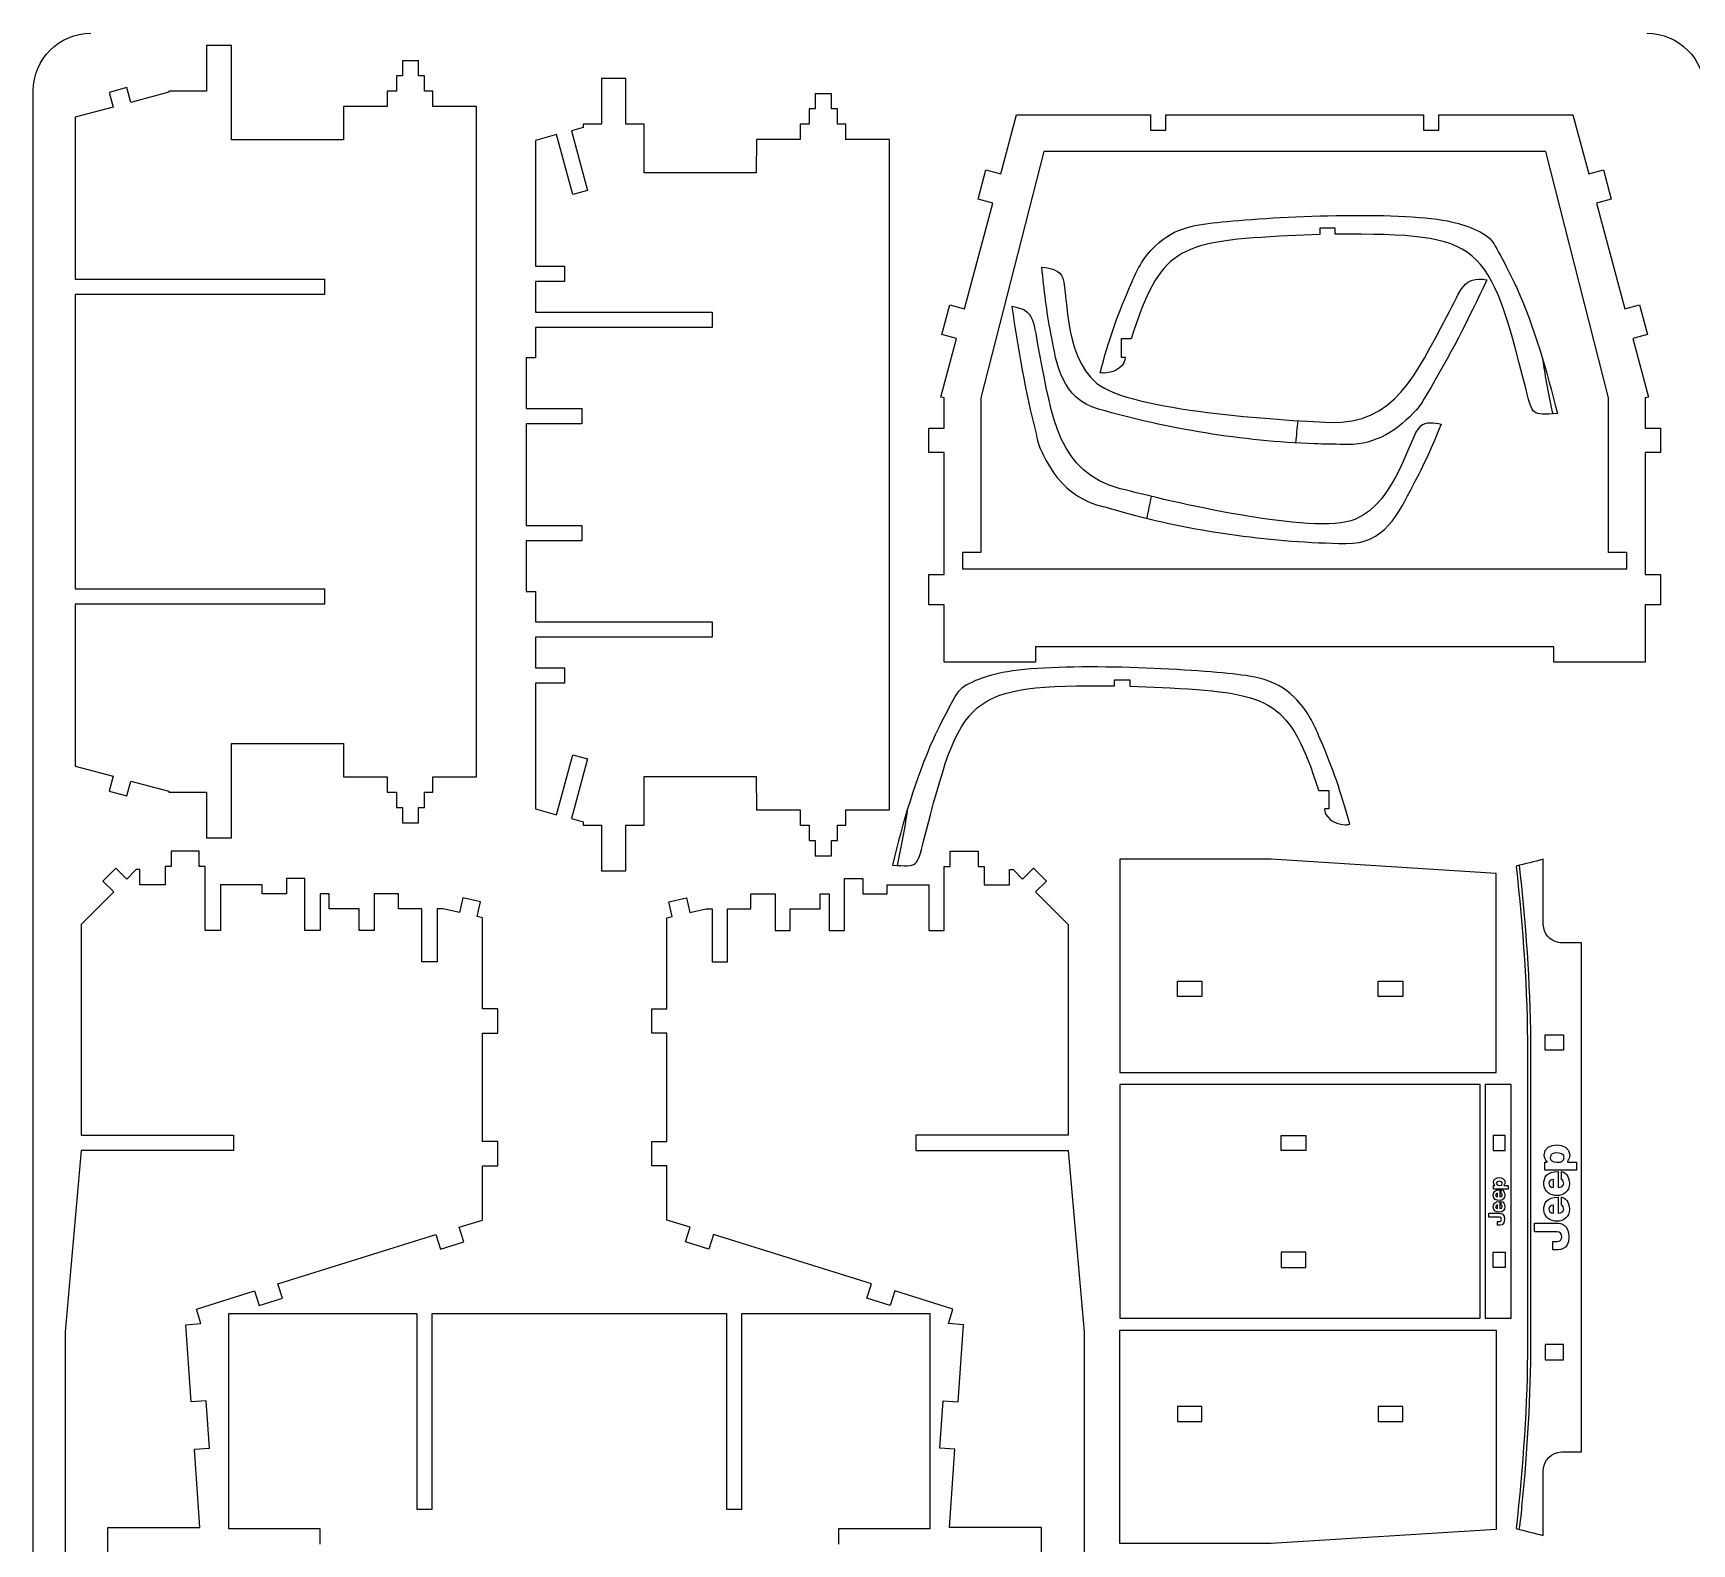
# Model space of a CAD drawing. Extents: x 75 to 655, y 14 to 894.
# Drawn here: x 75.4 to 363.2, y 192 to 454.1 of the extents above; entities that cross this region are included whole.
import ezdxf

# ---------------------------------------------------------------- set-up
doc = ezdxf.new("R2010")
doc.units = 0
doc.layers.get('0').update_dxf_attribs({"linetype": 'CONTINUOUS'})

msp = doc.modelspace()

# ---------------------------------------------------------------- linework, layer by layer
at = {"color": 3}
for p, q in [((109.763991, 451.944725), (105.462591, 451.944725)), ((105.462591, 451.944725), (105.462591, 444.011525)), ((109.763991, 435.549425), (109.763991, 451.944725)), ((142.241191, 449.300325), (139.460291, 449.300325)), ((139.460291, 449.300325), (139.460291, 446.655925)), ((142.241191, 446.655925), (142.241191, 449.300325)), ((139.460291, 446.655925), (138.402691, 446.655925)), ((138.402691, 446.655925), (138.402691, 444.011525)), ((143.298791, 446.655925), (142.241191, 446.655925)), ((143.298791, 444.011525), (143.298791, 446.655925)), ((178.223991, 446.224925), (173.992691, 446.224925)), ((173.992691, 446.224925), (173.992691, 438.291625)), ((178.223991, 438.291625), (178.223991, 446.224925)), ((91.628491, 444.628925), (88.563191, 443.808325)), ((88.563191, 443.808325), (89.247591, 441.252325)), ((92.312891, 442.072925), (91.628491, 444.628925)), ((98.885591, 443.832925), (92.312891, 442.072925)), ((105.462591, 444.011525), (98.885591, 444.011525)), ((98.885591, 444.011525), (98.885591, 443.832925)), ((138.402691, 444.011525), (136.801191, 444.011525)), ((136.801191, 444.011525), (136.801191, 441.367125)), ((144.734391, 444.011525), (143.298791, 444.011525)), ((144.734391, 441.367125), (144.734391, 444.011525)), ((213.866191, 443.580425), (211.085591, 443.580425)), ((211.085591, 443.580425), (211.085591, 440.936025)), ((213.866191, 440.936025), (213.866191, 443.580425)), ((89.247591, 441.252325), (82.674891, 439.492525)), ((129.226691, 441.367125), (129.218591, 435.549425)), ((136.801191, 441.367125), (129.226691, 441.367125)), ((152.308791, 441.367125), (144.734391, 441.367125)), ((152.308791, 325.013625), (152.308791, 441.367125)), ((211.085591, 440.936025), (210.027991, 440.936025)), ((210.027991, 440.936025), (210.027991, 438.291625)), ((214.923991, 440.936025), (213.866191, 440.936025)), ((214.923991, 438.291625), (214.923991, 440.936025)), ((82.674891, 439.492525), (82.674891, 411.373125)), ((170.827891, 437.699225), (168.759791, 437.148825)), ((173.992691, 438.291625), (170.827891, 438.291625)), ((170.827891, 438.291625), (170.827891, 437.699225)), ((181.388891, 438.291625), (178.223991, 438.291625)), ((181.388891, 429.829525), (181.388891, 438.291625)), ((210.027991, 438.291625), (208.426391, 438.291625)), ((208.426391, 438.291625), (208.426391, 435.647325)), ((216.359591, 438.291625), (214.923991, 438.291625)), ((216.359591, 435.647325), (216.359591, 438.291625)), ((243.246191, 429.680525), (245.983991, 439.897525)), ((245.983991, 439.897525), (269.235991, 439.897525)), ((269.235991, 439.897525), (269.235991, 437.253625)), ((271.880391, 437.253625), (271.880391, 439.897525)), ((271.880391, 439.897525), (316.632691, 439.897525)), ((316.632691, 439.897525), (316.632691, 437.253625)), ((319.276991, 437.253625), (319.276991, 439.897525)), ((319.276991, 439.897525), (342.529091, 439.897525)), ((342.529091, 439.897525), (345.266391, 429.680525)), ((129.218591, 435.549425), (109.763991, 435.549425)), ((162.508191, 435.478425), (162.506091, 413.659525)), ((166.204191, 436.468525), (162.508191, 435.478425)), ((168.986191, 426.086225), (166.204191, 436.468525)), ((168.759791, 437.148825), (171.540291, 426.770625)), ((200.851991, 435.647325), (200.843191, 429.838225)), ((208.426391, 435.647325), (200.851991, 435.647325)), ((223.934091, 435.647325), (216.359591, 435.647325)), ((223.934091, 319.293825), (223.934091, 435.647325)), ((269.235991, 437.253625), (271.880391, 437.253625)), ((316.632691, 437.253625), (319.276991, 437.253625)), ((250.707691, 433.551325), (239.781891, 390.818625)), ((337.804991, 433.551325), (250.707691, 433.551325)), ((348.731091, 390.818625), (337.804991, 433.551325)), ((200.843191, 429.838225), (181.388891, 429.829525)), ((239.323091, 425.256525), (240.692091, 430.364925)), ((240.692091, 430.364925), (243.246191, 429.680525)), ((345.266391, 429.680525), (347.820991, 430.364925)), ((347.820991, 430.364925), (349.189891, 425.256525)), ((171.540291, 426.770625), (168.986191, 426.086225)), ((236.963491, 406.232925), (241.877391, 424.572125)), ((241.877391, 424.572125), (239.323091, 425.256525)), ((349.189891, 425.256525), (346.635291, 424.572125)), ((346.635291, 424.572125), (351.549291, 406.232925)), ((162.506091, 413.659525), (167.576891, 413.660625)), ((167.576891, 413.660625), (167.576891, 411.015825)), ((82.674891, 411.373125), (125.948091, 411.373625)), ((125.948091, 408.728825), (82.674891, 408.728825)), ((82.674891, 408.728825), (82.674891, 357.651625)), ((125.948091, 411.373625), (125.948091, 408.728825)), ((167.576891, 411.015825), (162.505391, 411.015425)), ((162.505391, 411.015425), (162.508191, 405.653325)), ((233.040391, 401.809025), (234.409191, 406.917425)), ((234.409191, 406.917425), (236.963491, 406.232925)), ((351.549291, 406.232925), (354.103391, 406.917425)), ((354.103391, 406.917425), (355.472291, 401.809025)), ((162.508191, 405.653325), (193.183091, 405.653325)), ((193.183091, 403.008925), (162.508191, 403.008925)), ((162.508191, 403.008925), (162.508191, 397.742925)), ((193.183091, 405.653325), (193.183091, 403.008925)), ((232.857091, 390.907525), (235.594891, 401.124625)), ((235.594891, 401.124625), (233.040391, 401.809025)), ((355.472291, 401.809025), (352.918191, 401.124625)), ((352.918191, 401.124625), (355.655891, 390.907525)), ((162.508191, 397.742925), (160.916091, 397.742925)), ((160.916091, 397.742925), (160.916091, 388.929125)), ((160.916091, 388.929125), (170.592591, 388.929125)), ((170.592591, 388.929125), (170.592591, 386.284725)), ((233.435191, 390.818625), (232.857091, 390.907525)), ((233.435191, 385.530225), (233.435191, 390.818625)), ((239.781891, 390.818625), (239.781891, 363.980825)), ((348.731091, 363.980825), (348.731091, 390.818625)), ((355.655891, 390.907525), (355.077391, 390.818625)), ((355.077391, 390.818625), (355.077391, 385.530225)), ((170.592591, 386.284725), (160.916091, 386.284725)), ((160.916091, 386.284725), (160.916091, 368.656325)), ((230.790791, 381.299025), (230.790791, 385.530225)), ((230.790791, 385.530225), (233.435191, 385.530225)), ((355.077391, 385.530225), (357.721891, 385.530225)), ((357.721891, 385.530225), (357.721891, 381.299025)), ((233.435191, 381.299025), (230.790791, 381.299025)), ((233.435191, 360.172925), (233.435191, 381.299025)), ((357.721891, 381.299025), (355.077391, 381.299025)), ((355.077391, 381.299025), (355.077391, 360.172925)), ((160.916091, 368.656325), (170.592591, 368.656325)), ((170.592591, 368.656325), (170.592591, 366.011925)), ((170.592591, 366.011925), (160.916091, 366.011925)), ((160.916091, 366.011925), (160.916091, 357.197725)), ((239.781891, 363.980825), (236.608491, 363.980825)), ((236.608491, 363.980825), (236.608491, 361.151925)), ((351.904091, 363.980825), (348.731091, 363.980825)), ((351.904091, 361.151925), (351.904091, 363.980825)), ((230.790791, 354.884125), (230.790791, 360.172925)), ((230.790791, 360.172925), (233.435191, 360.172925)), ((236.608491, 361.151925), (351.904091, 361.151925)), ((355.077391, 360.172925), (357.721891, 360.172925)), ((357.721891, 360.172925), (357.721891, 354.884125)), ((82.674891, 357.651625), (125.948091, 357.651625)), ((125.948091, 357.651625), (125.948091, 355.007325)), ((160.916091, 357.197725), (162.508191, 357.197725)), ((162.508191, 357.197725), (162.508191, 351.932125)), ((125.948091, 355.007325), (82.674891, 355.007325)), ((82.674891, 355.007325), (82.674891, 326.887925)), ((233.435191, 354.884125), (230.790791, 354.884125)), ((233.435191, 344.925025), (233.435191, 354.884125)), ((357.721891, 354.884125), (355.077391, 354.884125)), ((355.077391, 354.884125), (355.077391, 344.925025)), ((162.508191, 351.932125), (193.183091, 351.932125)), ((193.183091, 351.932125), (193.183091, 349.287325)), ((162.508191, 349.287325), (162.505391, 343.926925)), ((193.183091, 349.287325), (162.508191, 349.287325)), ((339.211091, 347.569425), (249.301691, 347.569425)), ((249.301691, 347.569425), (249.301691, 344.925025)), ((339.211091, 344.925025), (339.211091, 347.569425)), ((162.505391, 343.926925), (167.576891, 343.927325)), ((167.576891, 343.927325), (167.576891, 341.282925)), ((249.301691, 344.925025), (233.435191, 344.925025)), ((355.077391, 344.925025), (339.211091, 344.925025)), ((167.576891, 341.282925), (162.506091, 341.282625)), ((162.506091, 341.282625), (162.508191, 319.462625)), ((262.995091, 340.832125), (262.995091, 341.881525)), ((262.995091, 341.881525), (265.638691, 341.881525)), ((265.638691, 341.881525), (265.638691, 340.791125)), ((265.638691, 340.791125), (272.645991, 340.483925)), ((109.763991, 314.436025), (109.763991, 330.831425)), ((109.763991, 330.831425), (129.218591, 330.831425)), ((129.218591, 330.831425), (129.226691, 325.013625)), ((166.204191, 318.472125), (168.986191, 328.854925)), ((171.540291, 328.170525), (168.759791, 317.792225)), ((168.986191, 328.854925), (171.540291, 328.170525)), ((82.674891, 326.887925), (89.247591, 325.128425)), ((89.247591, 325.128425), (88.563191, 322.572525)), ((88.563191, 322.572525), (91.628491, 321.751925)), ((91.628491, 321.751925), (92.312891, 324.307825)), ((92.312891, 324.307825), (98.885591, 322.547925)), ((98.885591, 322.547925), (98.885591, 322.369225)), ((98.885591, 322.369225), (105.462591, 322.369225)), ((105.462591, 322.369225), (105.462591, 314.436025)), ((129.226691, 325.013625), (136.801191, 325.013625)), ((136.801191, 325.013625), (136.801191, 322.369225)), ((136.801191, 322.369225), (138.402691, 322.369225)), ((138.402691, 322.369225), (138.402691, 319.724925)), ((143.298791, 319.724925), (143.298791, 322.369225)), ((143.298791, 322.369225), (144.734391, 322.369225)), ((144.734391, 322.369225), (144.734391, 325.013625)), ((144.734391, 325.013625), (152.308791, 325.013625)), ((181.388891, 316.649425), (181.388891, 325.111525)), ((181.388891, 325.111525), (200.843191, 325.102825)), ((200.843191, 325.102825), (200.851991, 319.293825)), ((298.416291, 322.681225), (300.159491, 322.681225)), ((300.159491, 322.681225), (300.159491, 319.508925)), ((138.402691, 319.724925), (139.460291, 319.724925)), ((139.460291, 319.724925), (139.460291, 317.080525)), ((142.241191, 317.080525), (142.241191, 319.724925)), ((142.241191, 319.724925), (143.298791, 319.724925)), ((162.508191, 319.462625), (166.204191, 318.472125)), ((300.159491, 319.508925), (299.415491, 319.508925)), ((139.460291, 317.080525), (142.241191, 317.080525)), ((168.759791, 317.792225), (170.827891, 317.241825)), ((170.827891, 317.241825), (170.827891, 316.649425)), ((170.827891, 316.649425), (173.992691, 316.649425)), ((173.992691, 316.649425), (173.992691, 308.716225)), ((178.223991, 308.716225), (178.223991, 316.649425)), ((178.223991, 316.649425), (181.388891, 316.649425)), ((200.851991, 319.293825), (208.426391, 319.293825)), ((208.426391, 319.293825), (208.426391, 316.649425)), ((208.426391, 316.649425), (210.027991, 316.649425)), ((210.027991, 316.649425), (210.027991, 314.005025)), ((214.923991, 314.005025), (214.923991, 316.649425)), ((214.923991, 316.649425), (216.359591, 316.649425)), ((216.359591, 316.649425), (216.359591, 319.293825)), ((216.359591, 319.293825), (223.934091, 319.293825)), ((105.462591, 314.436025), (109.763991, 314.436025)), ((210.027991, 314.005025), (211.085591, 314.005025)), ((211.085591, 314.005025), (211.085591, 311.360525)), ((213.866191, 311.360525), (213.866191, 314.005025)), ((213.866191, 314.005025), (214.923991, 314.005025)), ((104.175091, 312.132325), (99.309691, 312.132325)), ((99.309691, 312.132325), (99.309691, 309.487825)), ((104.175091, 309.487825), (104.175091, 312.132325)), ((211.085591, 311.360525), (213.866191, 311.360525)), ((234.482091, 309.487825), (234.482091, 312.132325)), ((234.482091, 312.132325), (239.347891, 312.132325)), ((239.347891, 312.132325), (239.347891, 309.487825)), ((89.730291, 309.176225), (87.486391, 306.932325)), ((91.599991, 307.306425), (89.730291, 309.176225)), ((93.240591, 308.959025), (91.599991, 307.306425)), ((93.863991, 308.959025), (93.240591, 308.959025)), ((93.863991, 306.314925), (93.863991, 308.959025)), ((99.309691, 309.487825), (98.251791, 309.487825)), ((98.251791, 309.487825), (98.251791, 306.314925)), ((105.232991, 309.487825), (104.175091, 309.487825)), ((105.232991, 298.381425), (105.232991, 309.487825)), ((173.992691, 308.716225), (178.223991, 308.716225)), ((233.424491, 298.381425), (233.424491, 309.487825)), ((233.424491, 309.487825), (234.482091, 309.487825)), ((239.347891, 309.487825), (240.405791, 309.487825)), ((240.405791, 309.487825), (240.405791, 306.314925)), ((244.793591, 306.314925), (244.793591, 308.959025)), ((244.793591, 308.959025), (245.416591, 308.959025)), ((245.416591, 308.959025), (247.057191, 307.306425)), ((247.057191, 307.306425), (248.927191, 309.176225)), ((248.927191, 309.176225), (251.171091, 306.932325)), ((263.904391, 310.726025), (263.902291, 273.710425)), ((290.172891, 310.726025), (263.904391, 310.726025)), ((329.191891, 308.286925), (290.172891, 310.726025)), ((329.190191, 273.709725), (329.191891, 308.286925)), ((89.356091, 305.062525), (83.688991, 299.395725)), ((87.486391, 306.932325), (89.356091, 305.062525)), ((98.251791, 306.314925), (93.863991, 306.314925)), ((115.121291, 306.314525), (107.877391, 306.314925)), ((107.877391, 306.314925), (107.877391, 298.381425)), ((115.121291, 304.728025), (115.121291, 306.314525)), ((122.505491, 307.372425), (119.330791, 307.372425)), ((119.330791, 307.372425), (119.331091, 304.728025)), ((122.506491, 298.381425), (122.505491, 307.372425)), ((216.150591, 298.381425), (216.151691, 307.372425)), ((216.151691, 307.372425), (219.326391, 307.372425)), ((219.326391, 307.372425), (219.326391, 304.728025)), ((223.536291, 306.314525), (230.780091, 306.314925)), ((223.536291, 304.728025), (223.536291, 306.314525)), ((230.780091, 306.314925), (230.780091, 298.381425)), ((240.405791, 306.314925), (244.793591, 306.314925)), ((251.171091, 306.932325), (249.301091, 305.062525)), ((249.301091, 305.062525), (254.968191, 299.395725)), ((119.331091, 304.728025), (115.121291, 304.728025)), ((126.721291, 304.728025), (125.151291, 304.754325)), ((125.151291, 304.754325), (125.151291, 298.381425)), ((126.721291, 302.110025), (126.721291, 304.728025)), ((138.739391, 304.754325), (134.568491, 304.754325)), ((134.568491, 304.754325), (134.568491, 298.381425)), ((138.739391, 302.110025), (138.739391, 304.754325)), ((149.907291, 304.063625), (149.330591, 301.483125)), ((153.004491, 303.371425), (149.907291, 304.063625)), ((152.427491, 300.790925), (153.004491, 303.371425)), ((185.652991, 303.371425), (188.749791, 304.063625)), ((186.229991, 300.790925), (185.652991, 303.371425)), ((188.749791, 304.063625), (189.326891, 301.483125)), ((199.917791, 302.110025), (199.917791, 304.754325)), ((199.917791, 304.754325), (204.088691, 304.754325)), ((204.088691, 304.754325), (204.088691, 298.381425)), ((211.935891, 304.728025), (213.506191, 304.754325)), ((211.935891, 302.110025), (211.935891, 304.728025)), ((213.506191, 304.754325), (213.506191, 298.381425)), ((219.326391, 304.728025), (223.536291, 304.728025)), ((83.688991, 299.395725), (83.688991, 262.839625)), ((131.924091, 302.110025), (126.721291, 302.110025)), ((131.924091, 298.381425), (131.924091, 302.110025)), ((142.835091, 302.110025), (138.739391, 302.110025)), ((142.835091, 292.931425), (142.835091, 302.110025)), ((146.526491, 302.110025), (145.479491, 302.110025)), ((145.479491, 302.110025), (145.479491, 292.931425)), ((149.330591, 301.483125), (146.526491, 302.110025)), ((153.323891, 300.590525), (152.427491, 300.790925)), ((153.323891, 284.769425), (153.323891, 300.590525)), ((185.333591, 300.590525), (186.229991, 300.790925)), ((185.333591, 284.769425), (185.333591, 300.590525)), ((189.326891, 301.483125), (192.130991, 302.110025)), ((192.130991, 302.110025), (193.177591, 302.110025)), ((193.177591, 302.110025), (193.177591, 292.931425)), ((195.822091, 292.931425), (195.822091, 302.110025)), ((195.822091, 302.110025), (199.917791, 302.110025)), ((206.733091, 298.381425), (206.733091, 302.110025)), ((206.733091, 302.110025), (211.935891, 302.110025)), ((254.968191, 299.395725), (254.968191, 262.839625)), ((107.877391, 298.381425), (105.232991, 298.381425)), ((125.151291, 298.381425), (122.506491, 298.381425)), ((134.568491, 298.381425), (131.924091, 298.381425)), ((204.088691, 298.381425), (206.733091, 298.381425)), ((213.506191, 298.381425), (216.150591, 298.381425)), ((230.780091, 298.381425), (233.424491, 298.381425)), ((344.044291, 207.893625), (344.044291, 296.240825)), ((145.479491, 292.931425), (142.835091, 292.931425)), ((193.177591, 292.931425), (195.822091, 292.931425)), ((155.968291, 284.769425), (153.323891, 284.769425)), ((155.968291, 280.538225), (155.968291, 284.769425)), ((182.689191, 280.538225), (182.689191, 284.769425)), ((182.689191, 284.769425), (185.333591, 284.769425)), ((153.323891, 261.759225), (153.323891, 280.538225)), ((153.323891, 280.538225), (155.968291, 280.538225)), ((185.333591, 280.538225), (182.689191, 280.538225)), ((185.333591, 261.759225), (185.333591, 280.538225)), ((263.902291, 273.710425), (329.190191, 273.709725)), ((263.902291, 271.636025), (263.902291, 231.090825)), ((326.440091, 271.636025), (263.902291, 271.636025)), ((326.440091, 231.090825), (326.440091, 271.636025)), ((331.815591, 271.636025), (327.286691, 271.636025)), ((327.286691, 271.636025), (327.286691, 231.090825)), ((331.815591, 231.090825), (331.815591, 271.636025)), ((83.688991, 262.839625), (110.133291, 262.839625)), ((110.133291, 262.839625), (110.133291, 260.195225)), ((254.968191, 262.839625), (228.523891, 262.839625)), ((228.523891, 262.839625), (228.523891, 260.195225)), ((83.688991, 260.195225), (80.913291, 228.721825)), ((110.133291, 260.195225), (83.688991, 260.195225)), ((155.968291, 261.759225), (153.323891, 261.759225)), ((155.968291, 257.528325), (155.968291, 261.759225)), ((182.689191, 257.528325), (182.689191, 261.759225)), ((182.689191, 261.759225), (185.333591, 261.759225)), ((228.523891, 260.195225), (254.968191, 260.195225)), ((254.968191, 260.195225), (257.743891, 228.721825)), ((153.323891, 248.138925), (153.323891, 257.528325)), ((153.323891, 257.528325), (155.968291, 257.528325)), ((185.333591, 257.528325), (182.689191, 257.528325)), ((185.333591, 248.138925), (185.333591, 257.528325)), ((149.283991, 246.880925), (153.323891, 248.138925)), ((189.373191, 246.880925), (185.333591, 248.138925)), ((117.829191, 237.087125), (145.244391, 245.623225)), ((145.244391, 245.623225), (146.030191, 243.098225)), ((150.070191, 244.356225), (149.283991, 246.880925)), ((188.587291, 244.356225), (189.373191, 246.880925)), ((193.413191, 245.623225), (192.626891, 243.098225)), ((220.828291, 237.087125), (193.413191, 245.623225)), ((146.030191, 243.098225), (150.070191, 244.356225)), ((192.626891, 243.098225), (188.587291, 244.356225)), ((118.615391, 234.562425), (117.829191, 237.087125)), ((220.042091, 234.562425), (220.828291, 237.087125)), ((103.690091, 232.684925), (113.789291, 235.829525)), ((113.789291, 235.829525), (114.575391, 233.304425)), ((114.575391, 233.304425), (118.615391, 234.562425)), ((224.081691, 233.304425), (220.042091, 234.562425)), ((224.867891, 235.829525), (224.081691, 233.304425)), ((234.967491, 232.684925), (224.867891, 235.829525)), ((104.475891, 230.160925), (103.690091, 232.684925)), ((109.310491, 194.554225), (109.310491, 231.925725)), ((109.310491, 231.925725), (141.949591, 231.925725)), ((141.949591, 231.925725), (141.949591, 197.983825)), ((144.593991, 197.983825), (144.593991, 231.925725)), ((144.593991, 231.925725), (195.672191, 231.925725)), ((195.672191, 231.925725), (195.672191, 197.983825)), ((198.316591, 197.983825), (198.316591, 231.925725)), ((198.316591, 231.925725), (230.955591, 231.925725)), ((230.955591, 231.925725), (230.955591, 194.554225)), ((234.181291, 230.160925), (234.967491, 232.684925)), ((263.902291, 231.090825), (326.440091, 231.090825)), ((327.286691, 231.090825), (331.815591, 231.090825)), ((80.913291, 228.721825), (80.913291, 105.650325)), ((101.843491, 229.977725), (104.475891, 230.160925)), ((102.778891, 216.599925), (101.843491, 229.977725)), ((236.813691, 229.977725), (234.181291, 230.160925)), ((235.878291, 216.599925), (236.813691, 229.977725)), ((257.743891, 228.721825), (257.743891, 105.650325)), ((263.902291, 229.016125), (329.190191, 229.016525)), ((263.904391, 192.000525), (263.902291, 229.016125)), ((329.190191, 229.016525), (329.191891, 194.439625)), ((105.416991, 216.784525), (102.778891, 216.599925)), ((105.991191, 208.574425), (105.416991, 216.784525)), ((232.666391, 208.574425), (233.240191, 216.784525)), ((233.240191, 216.784525), (235.878291, 216.599925)), ((103.353091, 208.390125), (105.991191, 208.574425)), ((104.304591, 194.780625), (103.353091, 208.390125)), ((235.304391, 208.390125), (232.666391, 208.574425)), ((234.352491, 194.780625), (235.304391, 208.390125)), ((141.949591, 197.983825), (144.593991, 197.983825)), ((195.672191, 197.983825), (198.316591, 197.983825)), ((88.317591, 168.197625), (88.317591, 194.780625)), ((88.317591, 194.780625), (104.304591, 194.780625)), ((125.177291, 194.554225), (109.310491, 194.554225)), ((125.177291, 191.909525), (125.177291, 194.554225)), ((230.955591, 194.554225), (215.088891, 194.554225)), ((215.088891, 194.554225), (215.088891, 191.909525)), ((250.339591, 194.780625), (234.352491, 194.780625)), ((250.339591, 168.197625), (250.339591, 194.780625)), ((329.191891, 194.439625), (290.172891, 192.000125)), ((290.172891, 192.000125), (263.904391, 192.000525))]:
    msp.add_line(p, q, dxfattribs=at)
at = {"color": 5}
msp.add_line((75.374791, 24.077525), (75.374791, 444.077425), dxfattribs=at)
at = {"color": 2}
for p, q in [((301.292791, 420.239425), (298.649191, 420.239425)), ((298.649191, 420.239425), (298.649191, 419.149025)), ((301.292791, 419.190025), (301.292791, 420.239425)), ((298.649191, 419.149025), (291.641891, 418.841725)), ((265.871591, 401.039125), (264.128391, 401.039125)), ((264.128391, 401.039125), (264.128391, 397.866825)), ((264.128391, 397.866825), (264.872391, 397.866825))]:
    msp.add_line(p, q, dxfattribs=at)
at = {"color": 1}
for p, q in [((333.178091, 309.666725), (333.379991, 307.965425)), ((335.197791, 277.213025), (335.197791, 226.921725)), ((337.641391, 256.809725), (337.641391, 258.187725)), ((343.168491, 256.809725), (337.641391, 256.809725)), ((339.996591, 256.553525), (339.996591, 253.781625)), ((340.541291, 255.175725), (340.541291, 256.537325)), ((343.168491, 258.203825), (343.168491, 256.809725)), ((328.777891, 253.516825), (328.777891, 254.142525)), ((331.287291, 253.516825), (328.777891, 253.516825)), ((329.847191, 253.400525), (329.847191, 252.142025)), ((330.094591, 252.775125), (330.094591, 253.393225)), ((331.287291, 254.149925), (331.287291, 253.516825)), ((339.163691, 253.781625), (339.163691, 255.191625)), ((329.469091, 252.142025), (329.469091, 252.782225)), ((329.469091, 250.120025), (329.469091, 250.759925)), ((329.847191, 251.378325), (329.847191, 250.120025)), ((330.094591, 250.752825), (330.094591, 251.371125)), ((339.163691, 249.327925), (339.163691, 250.737525)), ((339.996591, 252.099425), (339.996591, 249.327925)), ((340.541291, 250.721625), (340.541291, 252.083525)), ((327.963291, 248.657825), (327.963291, 249.334325)), ((327.963291, 249.334325), (329.738091, 249.334325)), ((329.752791, 248.657825), (327.963291, 248.657825)), ((329.425391, 247.224725), (329.425391, 247.879525)), ((335.847091, 246.107525), (335.847091, 247.597425)), ((335.847091, 247.597425), (339.756191, 247.597425)), ((339.788491, 246.107525), (335.847091, 246.107525)), ((339.067491, 242.951025), (339.067491, 244.393225))]:
    msp.add_line(p, q, dxfattribs=at)
at = {"color": 7}
for p, q in [((273.905591, 286.929225), (273.905591, 289.573625)), ((273.905591, 289.573625), (278.136591, 289.573625)), ((278.136591, 289.573625), (278.136191, 286.929225)), ((308.763991, 286.929225), (308.764391, 289.573625)), ((308.764391, 289.573625), (312.995191, 289.573325)), ((312.995191, 289.573325), (312.995191, 286.929225)), ((278.136191, 286.929225), (273.905591, 286.929225)), ((312.995191, 286.929225), (308.763991, 286.929225)), ((337.705991, 277.606125), (337.705991, 280.250125)), ((337.705991, 280.250125), (340.879291, 280.250125)), ((340.879291, 280.250125), (340.879291, 277.606125)), ((340.879291, 277.606125), (337.705991, 277.606125)), ((291.938991, 260.177425), (291.938991, 262.821825)), ((291.938991, 262.821825), (296.170291, 262.821825)), ((296.170291, 262.821825), (296.170291, 260.177425)), ((330.794891, 262.821825), (328.679491, 262.821825)), ((328.679491, 262.821825), (328.679491, 260.177425)), ((330.794891, 260.177425), (330.794891, 262.821825)), ((296.170291, 260.177425), (291.938991, 260.177425)), ((328.679491, 260.177425), (330.794891, 260.177425)), ((296.170291, 242.549425), (291.938991, 242.549425)), ((291.938991, 242.549425), (291.938991, 239.904725)), ((296.170291, 239.904725), (296.170291, 242.549425)), ((328.679491, 239.904725), (328.679491, 242.549025)), ((328.679491, 242.549025), (330.794891, 242.549025)), ((330.794891, 242.549025), (330.794891, 239.904725)), ((291.938991, 239.904725), (296.170291, 239.904725)), ((330.794891, 239.904725), (328.679491, 239.904725)), ((340.879291, 226.528625), (337.705991, 226.528625)), ((337.705991, 226.528625), (337.705991, 223.884225)), ((340.879291, 223.884225), (340.879291, 226.528625)), ((337.705991, 223.884225), (340.879291, 223.884225)), ((278.136191, 215.796925), (273.905591, 215.797225)), ((273.905591, 215.797225), (273.905591, 213.152825)), ((273.905591, 213.152825), (278.136591, 213.152825)), ((278.136591, 213.152825), (278.136191, 215.796925)), ((308.763991, 215.797225), (308.764391, 213.152825)), ((312.995191, 215.797225), (308.763991, 215.797225)), ((308.764391, 213.152825), (312.995191, 213.152825)), ((312.995191, 213.152825), (312.995191, 215.797225))]:
    msp.add_line(p, q, dxfattribs=at)
at = {"color": 5}
for points in [[(75.374791, 444.077425), (75.374791, 449.577525), (79.874791, 454.077525), (85.374791, 454.077525)], [(355.374791, 454.077525), (360.874791, 454.077525), (365.374791, 449.577525), (365.374791, 444.077425)]]:
    msp.add_open_spline(points, degree=3, dxfattribs=at)
at = {"color": 2}
for points in [[(281.651691, 421.330525), (291.090491, 422.299125), (311.891091, 423.238725), (320.747491, 421.487525)], [(270.083591, 417.187225), (273.540691, 420.492325), (277.213091, 420.875125), (281.651691, 421.330525)], [(320.747491, 421.487525), (322.929891, 421.056025), (326.963391, 419.897125), (328.428391, 418.121925)], [(291.641891, 418.841725), (273.944891, 417.860925), (270.871391, 416.601725), (265.884191, 401.066325)], [(334.413991, 392.258825), (327.788391, 417.942225), (327.073391, 419.320925), (301.292791, 419.190025)], [(328.428391, 418.121925), (329.216191, 417.167425), (332.092491, 411.388025), (332.722391, 409.981625)], [(265.598291, 409.957825), (266.769391, 412.684125), (267.837991, 415.040525), (270.083591, 417.187225)], [(250.397591, 413.462425), (250.407091, 413.474325), (250.416591, 413.486025), (250.426391, 413.497625)], [(251.956391, 401.964325), (251.197991, 405.972225), (250.762891, 409.438025), (250.397591, 413.462425)], [(250.426391, 413.497625), (250.427391, 413.484725), (250.428391, 413.471925), (250.429391, 413.459325)], [(250.429391, 413.459325), (251.605391, 413.341925), (253.043291, 413.163325), (253.808591, 412.039525)], [(253.808591, 412.039525), (255.112491, 410.124325), (253.782291, 398.321325), (259.928291, 393.318225)], [(320.662091, 404.930725), (323.246191, 409.770125), (323.420991, 411.879025), (327.570491, 411.293025)], [(260.483891, 395.162525), (262.050991, 400.934725), (263.240591, 404.468125), (265.598291, 409.957825)], [(327.622991, 411.284025), (324.332691, 404.365125), (321.176391, 398.041225), (317.187391, 391.431725)], [(327.570491, 411.293025), (327.587791, 411.289725), (327.605291, 411.286625), (327.622991, 411.284025)], [(332.722391, 409.981625), (335.939091, 402.799825), (337.943391, 395.686225), (339.838191, 388.088325)], [(245.237091, 406.633025), (245.219591, 406.634925), (245.201991, 406.637125), (245.184291, 406.639725)], [(245.184291, 406.639725), (246.312891, 399.061925), (247.486991, 392.092325), (249.374091, 384.606525)], [(249.988891, 398.532025), (248.929091, 403.914725), (249.377091, 405.982925), (245.237091, 406.633025)], [(300.400991, 386.549925), (311.543691, 386.079225), (315.368991, 395.018325), (320.662091, 404.930725)], [(260.215291, 388.860125), (253.774091, 390.716125), (253.009191, 396.400025), (251.956391, 401.964325)], [(265.884191, 401.066325), (265.878791, 401.057525), (265.874591, 401.048525), (265.871591, 401.039125)], [(264.005891, 375.039625), (253.210591, 377.840325), (252.159791, 387.506525), (249.988891, 398.532025)], [(264.872391, 397.866825), (264.872391, 396.528725), (263.439791, 395.205325), (261.245491, 395.085725)], [(261.245491, 395.085725), (261.008891, 395.093625), (260.717491, 395.142825), (260.483891, 395.162525)], [(259.928291, 393.318225), (265.839391, 388.506525), (291.740291, 386.915725), (300.400991, 386.549925)], [(317.187391, 391.431725), (316.104191, 389.636925), (316.285491, 389.706525), (314.841791, 388.170225)], [(339.838191, 388.088325), (335.297291, 387.772525), (335.585491, 387.718125), (334.413991, 392.258825)], [(297.683891, 382.817625), (285.176591, 383.270725), (272.262891, 385.388725), (260.215291, 388.860125)], [(314.841791, 388.170225), (311.511291, 384.625825), (307.474891, 382.431525), (302.656391, 382.703225)], [(316.007891, 385.827125), (314.201991, 384.375725), (312.030791, 372.698025), (304.692491, 369.705725)], [(314.839991, 375.649825), (316.734791, 379.262225), (318.162091, 382.450225), (319.685591, 386.193025)], [(319.654291, 386.199225), (318.495191, 386.430125), (317.067691, 386.678825), (316.007891, 385.827125)], [(319.668391, 386.235125), (319.663591, 386.223025), (319.658891, 386.211125), (319.654291, 386.199225)], [(319.685591, 386.193025), (319.679991, 386.207125), (319.674291, 386.221125), (319.668391, 386.235125)], [(249.374091, 384.606525), (249.886491, 382.573725), (249.733391, 382.693225), (250.666091, 380.802525)], [(302.656391, 382.703225), (301.141391, 382.788525), (299.286191, 382.759525), (297.683891, 382.817625)], [(250.666091, 380.802525), (252.817691, 376.440725), (256.038191, 373.164325), (260.726391, 372.018325)], [(304.692491, 369.705725), (297.634791, 366.827925), (272.396491, 372.862825), (264.005891, 375.039625)], [(303.117291, 365.525325), (309.819791, 365.421325), (312.209691, 370.634825), (314.839991, 375.649825)], [(260.726391, 372.018325), (262.200391, 371.658025), (263.966391, 371.089025), (265.515891, 370.677025)], [(265.515891, 370.677025), (277.611291, 367.461525), (290.581091, 365.719825), (303.117291, 365.525325)]]:
    msp.add_open_spline(points, degree=3, dxfattribs=at)
at = {"color": 1}
for points in [[(337.261891, 397.610325), (337.740891, 394.252125), (338.328191, 391.059225), (339.023591, 388.031925)], [(294.463691, 382.970325), (294.579491, 384.303025), (294.715691, 385.594225), (294.863591, 386.840525)], [(268.640491, 369.883625), (268.918691, 371.192125), (269.165091, 372.466925), (269.387191, 373.702125)], [(227.025991, 319.252425), (226.546991, 315.894225), (225.959691, 312.701325), (225.264291, 309.674025)], [(333.379991, 307.965425), (334.523191, 297.844125), (335.144391, 287.398525), (335.197791, 277.213025)], [(337.529391, 259.421425), (337.529391, 261.812625), (341.983191, 261.761425), (341.983191, 259.437225)], [(337.641391, 258.187725), (338.658491, 258.187725), (337.529391, 258.261325), (337.529391, 259.421425)], [(339.708391, 259.773525), (339.147491, 259.773525), (338.602791, 259.645725), (338.602791, 258.940925)], [(341.006091, 259.004825), (341.006091, 259.677725), (340.268891, 259.773525), (339.708391, 259.773525)], [(341.983191, 259.437225), (341.983191, 257.973125), (340.501991, 258.203825), (343.168491, 258.203825)], [(337.481391, 254.358325), (337.481391, 255.528225), (337.929891, 256.553525), (339.996591, 256.553525)], [(338.602791, 258.940925), (338.602791, 258.508125), (338.938991, 258.187725), (339.756191, 258.171625)], [(339.756191, 258.171625), (340.573291, 258.155425), (341.006091, 258.331625), (341.006091, 259.004825)], [(340.541291, 256.537325), (341.133791, 256.537325), (341.935191, 255.720125), (341.919291, 254.486825)], [(328.705191, 252.403925), (328.705191, 252.935025), (328.908891, 253.400525), (329.847191, 253.400525)], [(328.726991, 254.702625), (328.726991, 255.788225), (330.749191, 255.765025), (330.749191, 254.709825)], [(328.777891, 254.142525), (329.239691, 254.142525), (328.726991, 254.176025), (328.726991, 254.702625)], [(330.305491, 254.513525), (330.305491, 254.960625), (329.214391, 255.043125), (329.214391, 254.484525)], [(329.214391, 254.484525), (329.214391, 254.039125), (330.305491, 253.945925), (330.305491, 254.513525)], [(330.094591, 253.393225), (330.831691, 253.393225), (331.123791, 251.509225), (329.759891, 251.509225)], [(330.749191, 254.709825), (330.749191, 254.045825), (330.077391, 254.149925), (331.287291, 254.149925)], [(339.804191, 252.387925), (338.730991, 252.387925), (337.481391, 252.996525), (337.481391, 254.358325)], [(339.163691, 255.191625), (338.167091, 255.191625), (338.035691, 253.781625), (339.163691, 253.781625)], [(341.919291, 254.486825), (341.919291, 253.076825), (340.877591, 252.387925), (339.804191, 252.387925)], [(339.996591, 253.781625), (341.261291, 253.781625), (341.035391, 254.969725), (340.541291, 255.175725)], [(329.759891, 251.509225), (329.272591, 251.509225), (328.705191, 251.785525), (328.705191, 252.403925)], [(328.705191, 250.381825), (328.705191, 250.912825), (328.908891, 251.378325), (329.847191, 251.378325)], [(329.759891, 249.486925), (329.272591, 249.486925), (328.705191, 249.763525), (328.705191, 250.381825)], [(329.469091, 250.759925), (329.016691, 250.759925), (328.956791, 250.120025), (329.469091, 250.120025)], [(329.469091, 252.782225), (329.016591, 252.782225), (328.956991, 252.142025), (329.469091, 252.142025)], [(330.094591, 251.371125), (330.831591, 251.371125), (331.123891, 249.486925), (329.759891, 249.486925)], [(329.847191, 252.142025), (330.421391, 252.142025), (330.318791, 252.681425), (330.094591, 252.775125)], [(329.847191, 250.120025), (330.422091, 250.120025), (330.318291, 250.659625), (330.094591, 250.752825)], [(337.481391, 249.904625), (337.481391, 251.074125), (337.929891, 252.099425), (339.996591, 252.099425)], [(339.163691, 250.737525), (338.167391, 250.737525), (338.035291, 249.327925), (339.163691, 249.327925)], [(339.996591, 249.327925), (341.262891, 249.327925), (341.034191, 250.516625), (340.541291, 250.721625)], [(340.541291, 252.083525), (341.133791, 252.083525), (341.935191, 251.266425), (341.919291, 250.032725)], [(330.683691, 248.265025), (330.683691, 247.149525), (329.905091, 247.224725), (329.425391, 247.224725)], [(329.425391, 247.879525), (329.686891, 247.879525), (330.123491, 247.819725), (330.123491, 248.257725)], [(329.738091, 249.334325), (330.043691, 249.334325), (330.683691, 249.203325), (330.683691, 248.265025)], [(330.123491, 248.257725), (330.123491, 248.505025), (329.985391, 248.657825), (329.752791, 248.657825)], [(339.804191, 247.933725), (338.730991, 247.933725), (337.481391, 248.542725), (337.481391, 249.904625)], [(339.756191, 247.597425), (340.429391, 247.597425), (341.838991, 247.308925), (341.838991, 245.242325)], [(341.919291, 250.032725), (341.919291, 248.622725), (340.877591, 247.933725), (339.804191, 247.933725)], [(341.838991, 245.242325), (341.838991, 242.785425), (340.123991, 242.951025), (339.067491, 242.951025)], [(339.067491, 244.393225), (339.643491, 244.393225), (340.605291, 244.261525), (340.605291, 245.226125)], [(340.605291, 245.226125), (340.605291, 245.770925), (340.300891, 246.107525), (339.788491, 246.107525)], [(335.197791, 226.921725), (335.149291, 217.668125), (334.630291, 208.159325), (333.680791, 198.954425)], [(333.680791, 198.954425), (333.561491, 197.795125), (333.426491, 195.593825), (333.132791, 194.479025)]]:
    msp.add_open_spline(points, degree=3, dxfattribs=at)
at = {"color": 3}
for points in [[(243.540391, 343.129625), (241.357991, 342.698125), (237.324491, 341.539225), (235.859491, 339.764025)], [(282.636191, 342.972625), (273.197391, 343.941225), (252.396791, 344.880825), (243.540391, 343.129625)], [(294.204291, 338.829325), (290.747191, 342.134425), (287.074791, 342.517225), (282.636191, 342.972625)], [(229.873891, 313.900925), (236.499491, 339.584325), (237.214491, 340.963025), (262.995091, 340.832125)], [(235.859491, 339.764025), (235.071691, 338.809525), (232.195391, 333.030125), (231.565491, 331.623725)], [(272.645991, 340.483925), (290.342991, 339.503025), (293.416491, 338.243925), (298.403691, 322.708425)], [(298.689591, 331.600025), (297.518591, 334.326325), (296.449891, 336.682625), (294.204291, 338.829325)], [(231.565491, 331.623725), (228.348791, 324.441925), (226.344491, 317.328425), (224.449791, 309.730425)], [(303.803991, 316.804625), (302.236891, 322.576825), (301.047291, 326.110225), (298.689591, 331.600025)], [(298.403691, 322.708425), (298.409091, 322.699625), (298.413291, 322.690625), (298.416291, 322.681225)], [(299.415491, 319.508925), (299.415491, 318.170825), (300.848091, 316.847425), (303.042391, 316.727825)], [(303.042391, 316.727825), (303.278991, 316.735725), (303.570391, 316.784925), (303.803991, 316.804625)], [(224.449791, 309.730425), (228.990591, 309.414625), (228.702391, 309.360225), (229.873891, 313.900925)], [(337.397791, 310.726025), (335.819091, 310.329825), (334.240691, 309.933525), (332.662191, 309.537225)], [(332.662191, 309.537225), (333.929991, 298.781625), (334.611991, 288.040825), (334.668791, 277.210225)], [(337.397791, 299.414225), (337.397791, 303.184925), (337.397791, 306.955625), (337.397791, 310.726025)], [(340.002591, 296.292425), (338.501291, 296.565525), (337.468091, 297.829325), (337.397791, 299.414225)], [(344.044291, 296.240825), (343.356691, 296.240825), (340.517091, 296.198725), (340.002591, 296.292425)], [(334.668791, 277.210225), (334.668791, 260.448125), (334.668791, 243.686325), (334.668791, 226.924525)], [(334.668791, 226.924525), (334.611991, 216.093525), (333.929991, 205.352825), (332.662191, 194.597225)], [(337.397791, 204.720225), (337.437991, 206.503825), (338.797891, 207.853725), (340.570791, 207.893625)], [(340.570791, 207.893625), (341.728691, 207.893625), (342.886691, 207.893625), (344.044291, 207.893625)], [(337.397791, 193.408425), (337.397791, 197.179225), (337.397791, 200.949525), (337.397791, 204.720225)], [(332.662191, 194.597225), (334.240691, 194.200825), (335.819291, 193.804625), (337.397791, 193.408425)]]:
    msp.add_open_spline(points, degree=3, dxfattribs=at)

doc.saveas('drawing.dxf')
